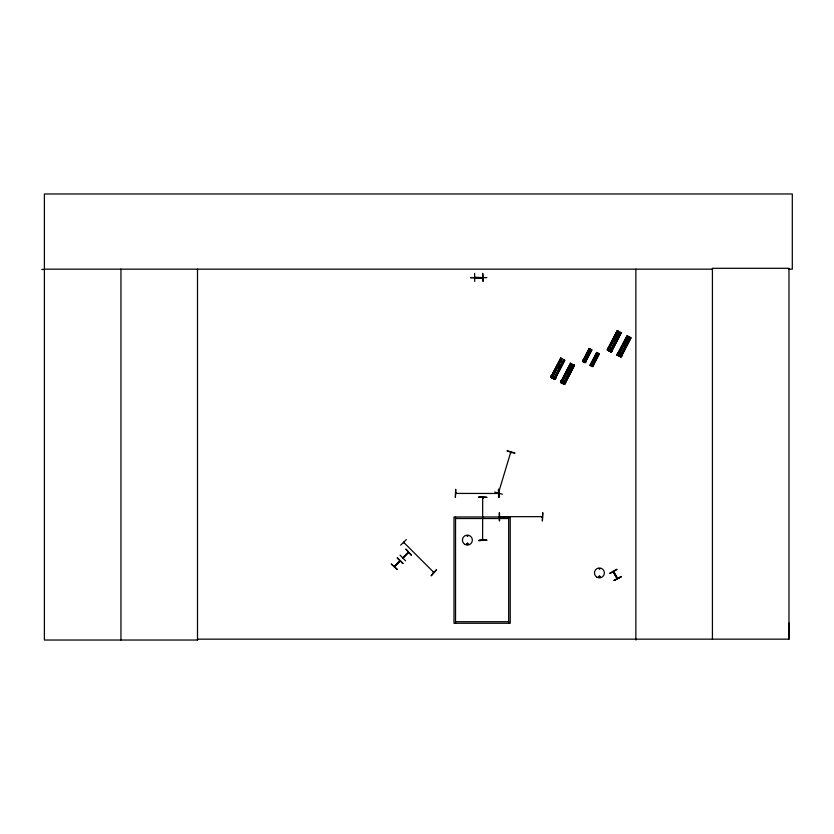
<?xml version="1.0" encoding="UTF-8"?>
<svg xmlns="http://www.w3.org/2000/svg" width="834" height="834" viewBox="0 0 834 834"><rect width="100%" height="100%" fill="white"/><g stroke="black" fill="none" stroke-linecap="round" stroke-linejoin="round"><path stroke-width="1.25" d="M788.401 269.163L792.3 269.163L792.3 193.968L44.39 193.968L44.39 640.032L197.616 640.032L197.512 639.157L788.974 639.157L789.089 623.029M456.511 493.092L455.791 493.415L498.419 493.478L498.68 492.227L498.774 493.009M498.941 492.414L498.43 492.904M403.635 542.288L433.732 572.322M482.688 497.46L482.657 498.232M466.863 543.674C468.041 545.509 467.728 542.444 467.05 543.476M468.135 544.018C466.8 541.245 466.383 545.926 468.01 544.175M598.645 576.659C600.647 574.324 599.834 578.952 598.718 576.847M599.792 568.892L598.989 568.684L599.844 568.798M511.054 452.476L510.898 453.008M553.182 378.24L553.057 377.177M562.887 383.223L563.263 382.295M482.646 497.627L482.688 498.263M507.197 450.704L514.828 452.998M498.753 493.061L498.92 492.383M510.512 453.071L510.762 452.216M502.381 494.239L494.718 492.039M498.451 492.998L510.7 452.32M402.749 557.821L408.399 552.223L402.958 558.061M613.417 571.811L613.688 572.291M613.386 571.603L617.4 578.546L616.951 577.952M467.728 536.158C467.165 534.313 466.811 537.503 467.77 535.855M599.875 576.784C597.968 578.066 599.969 574.73 599.75 576.992M550.774 377.322L560.771 358.193M551.024 377.448L560.959 358.286M551.222 377.552L561.157 358.391M551.295 377.594L561.24 358.432M552.045 376.551L560.875 359.673M552.567 376.822L561.261 359.871M551.993 377.958L561.345 359.913M552.264 378.073L553.349 378.636M553.693 378.813L562.377 361.862M563.784 359.725L553.849 378.897L563.857 359.767M554.141 379.053L564.013 359.85M554.297 379.126L564.243 359.965M554.381 379.168L564.316 360.007M554.579 379.272L564.472 360.09M554.766 379.366L564.701 360.205M560.573 382.399L570.414 363.186L574.511 365.292L564.566 384.453L574.428 365.25M570.696 363.332L560.761 382.493L570.727 363.353M561.021 382.629L570.977 363.478M561.167 382.712L571.123 363.551M561.261 382.754L570.612 364.719M561.449 382.848L571.415 363.707M561.709 382.994L570.988 364.917M561.73 382.994L571.071 364.958M561.991 383.119L563.075 383.682M563.357 383.817L572.687 365.772L563.419 383.859M563.648 383.974L573.542 364.792M563.878 384.088L573.74 364.885L564.024 384.172M564.107 384.213L573.98 365.011M564.305 384.318L574.272 365.167M582.674 361.414L589.273 348.622M582.778 361.466L589.45 348.706M582.935 361.549L589.555 348.758M583.133 361.654L589.732 348.852M583.279 361.727L589.867 348.925M583.477 361.82L584.248 362.081M584.384 362.29L590.993 349.498M591.056 349.529L584.53 362.363L591.306 349.654M591.452 349.738L584.832 362.519L591.619 349.821M585.009 362.613L591.765 349.894M590.191 365.313L596.842 352.542M590.243 365.334L597.019 352.636M590.503 365.469L597.123 352.688M590.545 365.501L597.3 352.782M591.045 365.74L591.765 366.116M591.942 366.199L598.562 353.418M591.952 366.209L598.624 353.449M592.119 366.303L598.729 353.501M598.937 353.616L592.578 366.533M617.431 330.889L607.465 350.04L611.322 352.021L621.257 332.849L617.16 330.744L607.225 349.915L608.466 350.561L617.817 332.516M607.319 349.957L617.181 330.754M607.694 350.155L617.629 330.994L607.778 350.197M608.007 350.311L617.869 331.108M608.455 350.551L617.733 332.474M608.737 350.676L609.821 351.239M610.102 351.385L619.516 333.381M610.321 351.5L620.256 332.328L610.394 351.531M610.624 351.656L620.486 332.453M610.769 351.729L620.569 332.495M610.853 351.771L620.788 332.61M611.051 351.875L620.976 332.703M611.239 351.969L621.174 332.808M616.972 354.961L626.98 335.841L630.994 337.895L621.059 357.056L617.243 355.086L627.199 335.956L617.202 355.086M617.514 355.242L627.429 336.071M627.575 336.144L617.66 355.326L627.668 336.196M617.89 355.44L627.887 336.31M616.951 354.961L618.202 355.597L628.044 336.394M618.202 355.597L628.138 336.436M618.474 355.722L619.547 356.285M619.537 354.804L618.911 355.638M620.089 356.556L629.983 337.374M620.934 355.565L630.212 337.489M620.506 356.775L630.306 337.541M621.174 355.691L630.452 337.614M620.777 356.921L630.671 337.728M620.965 357.015L630.9 337.853M542.329 517.007L541.631 517.007M482.584 277.732L474.838 277.201M399.997 561.126L394.482 566.536M497.658 493.144L498.44 493.102M499.67 516.684L500.39 517.038M400.664 545.144L406.346 539.556M397.14 558.04L402.853 563.596M400.039 555.142L405.595 560.855M394.284 566.338L399.861 560.761M402.937 558.082L408.608 552.41M394.461 566.672L400.132 561.001M397.14 569.309L391.219 563.961L397.109 569.351M616.972 569.559L610.019 573.448M609.862 573.198L616.774 569.215M614.116 580.547L621.017 576.565M621.163 576.815L614.053 580.454L621.184 576.847M433.617 572.666L433.054 572.218M599.594 577.347L599.052 577.274M479.081 277.732L470.449 277.649L486.879 277.649M455.875 493.415L456.594 493.415M497.658 493.426L498.388 493.415M478.841 497.074L486.806 497.429L478.831 497.043M455.374 497.272L455.708 489.297L455.406 497.272M478.841 497.377L486.806 497.377M498.93 497.262L498.492 489.297L498.899 497.262M499.201 512.847L499.295 520.812M478.841 540.213L486.806 540.224M478.841 540.568L486.806 540.109L478.841 540.599M41.7 269.476L44.39 269.465M44.39 269.163L712.424 269.163M482.646 273.437L483.053 281.402L482.761 273.437M482.782 277.555L474.65 277.649L482.667 277.732M474.682 281.402L474.619 273.437M542.246 516.653L499.754 516.684L500.452 516.653M455.541 518.529L508.677 518.529M455.541 621.705L508.677 621.705M613.761 571.613L617.587 578.316M507.103 451.027L514.745 453.279M609.185 350.593L609.664 350.812L609.623 349.853M616.43 332.839L619.964 334.674M626.157 337.874L629.691 339.709M615.753 334.132L619.297 335.966M625.49 339.177L629.024 341.012M614.741 336.081L618.286 337.916M624.478 341.127L628.012 342.951M613.845 337.801L617.389 339.636M623.582 342.847L627.116 344.682M612.834 339.751L616.378 341.586M622.571 344.796L626.105 346.631M608.518 348.091L612.052 349.926M618.244 353.136L621.789 354.971M607.642 348.341L612.365 350.78M617.379 353.376L622.091 355.826M607.569 348.487L612.281 350.926M617.296 353.533L622.018 355.972M609.539 349.748L610.102 350.04M608.976 350.843L609.539 351.124M618.713 355.878L619.266 356.17M588.606 349.915L590.962 351.135M596.174 353.835L598.531 355.065M588.158 350.78L590.514 352.011M595.726 354.7L598.082 355.93M587.48 352.084L589.836 353.303M595.049 356.003L597.405 357.223M586.875 353.23L589.242 354.45M594.444 357.15L596.81 358.38M586.208 354.523L588.564 355.753M593.777 358.453L596.133 359.673M583.331 360.09L585.687 361.32M590.899 364.02L593.255 365.24M585.885 361.883L582.747 360.257L585.843 361.987M593.454 365.813L590.316 364.177L593.412 365.907M559.958 360.236L563.492 362.071M569.685 365.271L573.219 367.106M559.28 361.529L562.814 363.363M569.007 366.574L572.551 368.409M558.269 363.478L561.814 365.313M568.006 368.524L571.54 370.348M557.373 365.198L560.907 367.033M567.099 370.244L570.644 372.079M556.361 367.148L559.906 368.982M566.098 372.193L569.632 374.028M552.045 375.488L555.58 377.322M561.772 380.533L565.316 382.368M551.17 375.738L555.892 378.177M560.896 380.773L565.619 383.223M551.097 375.884L555.809 378.323M560.823 380.929L565.546 383.369M562.783 382.222L563.357 382.483M560.479 382.358L564.576 384.453M482.959 497.46L482.969 498.263M482.688 497.544L482.605 539.973M403.698 542.35L404.281 542.871L403.458 542.6M397.432 557.748L403.062 563.388M613.209 571.707L617.223 578.65M613.136 571.749L617.15 578.692M499.535 512.837L499.587 520.812M498.555 489.297L498.596 497.262M484.346 540.046L481.072 540.067M483.022 540.495L482.959 539.327L482.709 540.057M788.974 639.157L788.974 268.298L712.424 268.298L712.424 639.157M635.862 269.163L635.862 640.032M508.677 516.976L508.677 623.259M455.541 516.976L455.541 623.259M197.502 269.163L197.502 640.032M120.951 269.163L120.951 640.032M557.769 366.897C559.009 370.233 560.292 364.395 557.769 366.897M567.506 371.943C568.736 375.269 570.018 369.441 567.506 371.943M587.146 354.367C587.97 356.587 588.825 352.699 587.146 354.367M594.715 358.286C595.539 360.507 596.393 356.618 594.715 358.286M614.251 339.501C615.482 342.837 616.764 336.999 614.251 339.501M623.978 344.546C625.219 347.872 626.501 342.044 623.978 344.546M560.688 358.14L550.753 377.312L554.85 379.418L564.785 360.246L560.688 358.14M561.616 358.63L551.681 377.792L561.647 358.641M589.106 348.529L582.528 361.341L585.197 362.707L591.827 349.926L589.096 348.529M596.654 352.448L590.045 365.24L592.765 366.637L599.385 353.845L596.654 352.448M597.436 352.845L590.847 365.657L597.488 352.876M618.088 331.234L608.153 350.395L618.119 331.244M629.743 337.249L620.413 355.294L629.837 337.29M500.556 516.955L499.754 517.038L500.473 516.955M436.516 569.726L431.23 575.71L436.516 569.726M405.991 549.189L411.308 555.142L405.991 549.189M542.767 512.837L542.371 520.812L542.767 512.837M510.22 516.976L453.988 516.976L453.988 623.259L510.22 623.259L510.22 516.976M596.925 577.243A4.983 4.983 0 0 0 604.389 572.927A4.983 4.983 0 0 0 596.925 568.621A4.983 4.983 0 0 0 596.925 577.243M464.892 544.404A4.983 4.983 0 0 0 472.367 540.088A4.983 4.983 0 0 0 464.892 535.782A4.983 4.983 0 0 0 464.892 544.404"/></g></svg>
